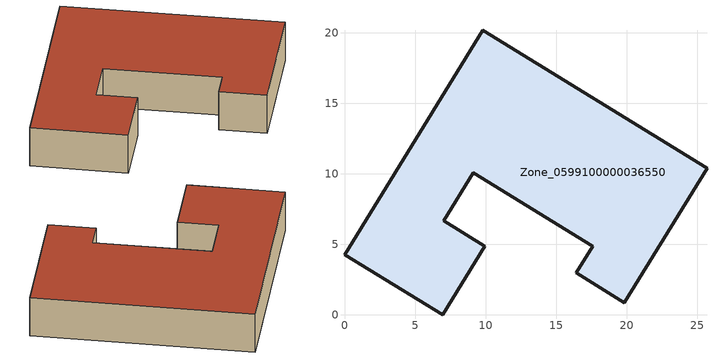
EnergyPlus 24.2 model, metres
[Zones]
Zone_0599100000036550
 floor ground (C_G): 19.84,0.88 16.42,2.98 17.59,4.89 9.14,10.09 7.05,6.68 9.96,4.89 6.96,0 0,4.28 9.8,20.21 25.71,10.42 z0
 wall outside (C_F): 9.8,20.21 0,4.28 6.96,0 9.96,4.89 7.05,6.68 9.14,10.09 17.59,4.89 16.42,2.98 19.84,0.88 25.71,10.42 9.8,20.21 z0:3.71
 roof outside (C_R): 25.71,10.42 9.8,20.21 0,4.28 6.96,0 9.96,4.89 7.05,6.68 9.14,10.09 17.59,4.89 16.42,2.98 19.84,0.88 z3.71
[BUILDING]
Pand.0599100000036550: North Axis=0; Terrain=City; Loads Convergence Tolerance Value=0.04; Temperature Convergence Tolerance Value=0.4; Solar Distribution=FullExterior; Maximum Number of Warmup Days=25; Minimum Number of Warmup Days=1
[Site:Location]
Rotterdam.The.Hague.AP_ZH_NLD Design_Conditions: Latitude=51.96; Longitude=4.45; Time Zone=1; Elevation=-4.5
[SITE:GROUNDTEMPERATURE:BUILDINGSURFACE]
18, 18, 18, 18, 18, 18, 18, 18, 18, 18, 18, 18
[MATERIAL] Thermal Absorptance=0.9; Solar Absorptance=0.7; Visible Absorptance=0.7
Name | Roughness | Thickness | Conductivity | Density | Specific Heat
G.D.1965-1974 | MediumSmooth | 0.15 | 0.882353 | 540 | 1210
F.D.1965-1974 | Rough | 0.3 | 0.697674 | 1920 | 840
R.D.1965-1974 | MediumRough | 0.2 | 0.232558 | 1500 | 1000
[CONSTRUCTION]
C_G: G.D.1965-1974
C_F: F.D.1965-1974
C_R: R.D.1965-1974
[ZONE]
Zone_0599100000036550: Type=1; Multiplier=1; Ceiling Height=Autocalculate; Volume=Autocalculate; Floor Area=autocalculate; Part of Total Floor Area=Yes
[ZONEINFILTRATION:DESIGNFLOWRATE]
Infil_Zone_0599100000036550: Zone or ZoneList or Space or SpaceList=Zone_0599100000036550; Schedule=AlwaysOn; Design Flow Rate Calculation Method=Flow/Area; Flow Rate per Floor Area=0.0042; Constant Term Coefficient=1; Temperature Term Coefficient=0; Velocity Term Coefficient=0; Velocity Squared Term Coefficient=0
[HVACTEMPLATE:ZONE:IDEALLOADSAIRSYSTEM]
Zone_0599100000036550: Maximum Heating Supply Air Temperature=50; Minimum Cooling Supply Air Temperature=13; Maximum Heating Supply Air Humidity Ratio=0.0156; Minimum Cooling Supply Air Humidity Ratio=0.0077; Heating Limit=NoLimit; Cooling Limit=NoLimit; Dehumidification Control Type=ConstantSensibleHeatRatio; Cooling Sensible Heat Ratio=0.7; Dehumidification Setpoint=60; Humidification Control Type=None; Humidification Setpoint=30; Outdoor Air Method=None; Outdoor Air Flow Rate per Person=0.00944; Outdoor Air Flow Rate per Zone Floor Area=0; Outdoor Air Flow Rate per Zone=0; Demand Controlled Ventilation Type=None; Outdoor Air Economizer Type=NoEconomizer; Heat Recovery Type=None; Sensible Heat Recovery Effectiveness=0.7; Latent Heat Recovery Effectiveness=0.65
[ZONECONTROL:THERMOSTAT]
ThermostatControl_Zone_0599100000036550: Zone or ZoneList=Zone_0599100000036550; Control Type Schedule=DualSetpointControlType; Control 1=Thermostat_Zone_0599100000036550; Temperature Difference Between Cutout And Setpoint=0
[THERMOSTATSETPOINT:DUALSETPOINT]
Thermostat_Zone_0599100000036550: Heating Setpoint Temperature Schedule=HeatingSetpoint_Zone_0599100000036550; Cooling Setpoint Temperature Schedule=CoolingSetpoint_Zone_0599100000036550
[SCHEDULE:COMPACT]
HeatingSetpoint_Zone_0599100000036550: Through: 12/31, For: AllDays, Until: 24:00, 21
CoolingSetpoint_Zone_0599100000036550: Through: 12/31, For: AllDays, Until: 24:00, 24
DualSetpointControlType: Through: 12/31, For: AllDays, Until: 24:00, 4
AlwaysOn: Through: 12/31, For: AllDays, Until: 24:00, 1
